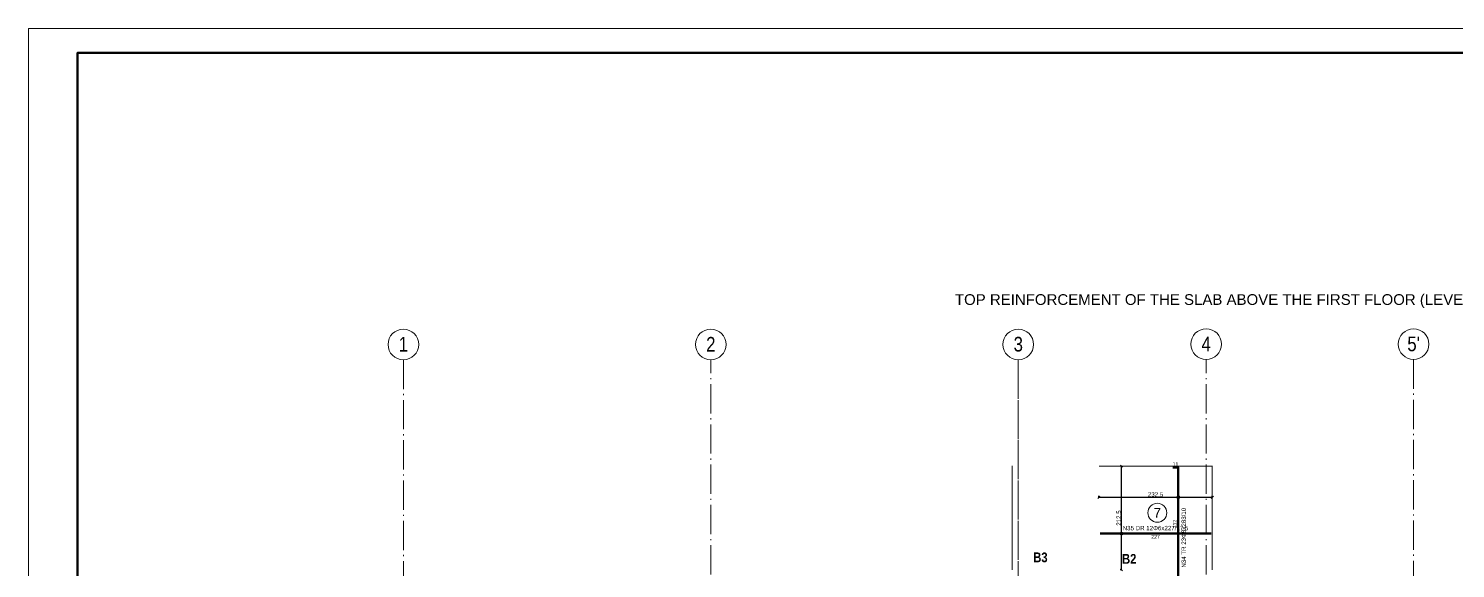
# Model space of a CAD drawing. Header units: millimetres. Extents: x -455 to 11942, y -2742 to 3320.
# Drawn here: x 5997 to 8921, y 2213 to 3320 of the extents above; entities that cross this region are included whole.
import ezdxf
from ezdxf.enums import TextEntityAlignment as Align

# ---------------------------------------------------------------- set-up
doc = ezdxf.new("R2010")
doc.units = ezdxf.units.MM
doc.linetypes.add('DASHDOT', pattern=[82.5, 60, -10, 2.5, -10])
doc.linetypes.add('Solid Line copy-002', pattern=[82.5, 60, -10, 2.5, -10])
for name, color, linetype, lineweight in [('035', 30, 'Continuous', 30), ('Osi', 70, 'DASHDOT', 25), ('R-BARS-TOP', 5, 'Continuous', 50), ('R-DIM', 3, 'Continuous', 18), ('R-TEXT', 7, 'Continuous', 18), ('R-TITLE', 7, 'Continuous', 35), ('SHEET', 7, 'Continuous', 35)]:
    doc.layers.add(name, color=color, linetype=linetype, lineweight=lineweight)
doc.layers.add('text', color=7, linetype='Continuous')
doc.styles.add('GENERATED_STYLE_2', font='ARIALN.TTF')
doc.styles.add('GENERATED_STYLE_3', font='ARIALNB.TTF')
doc.styles.add('RC_TEXT', font='arial.ttf')
doc.dimstyles.new('RC_DIM', dxfattribs={"dimtxt": 9, "dimasz": 4.5, "dimexe": 3, "dimexo": 0, "dimgap": 1.2, "dimtad": 1, "dimdec": 1, "dimdsep": 46, "dimtxsty": 'RC_TEXT', "dimblk": 'OBLIQUE', "dimcen": 2.5, "dimclrd": 3, "dimclre": 3, "dimclrt": 3, "dimazin": 3, "dimtfac": 1, "dimtmove": 2, "dimatfit": 3})

# ---------------------------------------------------------------- blocks, each defined once
blk = doc.blocks.new('FORMWORK_BACKGROUND')
at = {"layer": '035', "color": 8, "lineweight": 13}
for p, q in [((1567.9, 2423.8), (1567.9, 2210.6)), ((1746.4, 2423.1), (1977.9, 2423.1)), ((1977.9, 2423.8), (1977.9, 2210.6))]:
    blk.add_line(p, q, dxfattribs=at)
at = {"layer": 'Osi', "color": 8, "linetype": 'Solid Line copy-002', "lineweight": 13}
for p, q in [((320.4, 2641.2), (320.4, 221.3)), ((950.4, 221.3), (950.4, 2641.2)), ((1580.4, 2641.2), (1580.4, 221.3)), ((1965.4, 221.3), (1965.4, 2641.8)), ((2390.4, 2641.8), (2390.4, 1540.6)), ((1580.4, 2621.2), (1580.4, 1668.6))]:
    blk.add_line(p, q, dxfattribs=at)
at = {"layer": 'Osi', "color": 8, "linetype": 'Continuous', "lineweight": 13}
for centre in [(320.4, 2672.6), (950.4, 2672.6), (1580.4, 2672.6), (1965.4, 2673.3), (2390.4, 2673.3)]:
    blk.add_circle(centre, 31.4, dxfattribs=at)
at = {"layer": 'text', "color": 8, "linetype": 'Continuous', "lineweight": 13}
for s, insert, char_height, attachment_point, style in [('1', (320.4, 2673), 30, 5, 'GENERATED_STYLE_2'), ('2', (950.4, 2673), 30, 5, 'GENERATED_STYLE_2'), ('3', (1580.4, 2673), 30, 5, 'GENERATED_STYLE_2'), ('4', (1965.4, 2673.6), 30, 5, 'GENERATED_STYLE_2'), ("5'", (2390.4, 2673.6), 30, 5, 'GENERATED_STYLE_2'), ('B3', (1625.8, 2246.2), 20, 2, 'GENERATED_STYLE_3'), ('B2', (1807.7, 2243.1), 20, 2, 'GENERATED_STYLE_3')]:
    blk.add_mtext(s, dxfattribs=dict(at, insert=insert, char_height=char_height, attachment_point=attachment_point, style=style))
blk = doc.blocks.new('_Oblique')
at = {"color": 0, "linetype": 'ByBlock', "lineweight": -2}
blk.add_line((-0.5, -0.5), (0.5, 0.5), dxfattribs=at)

msp = doc.modelspace()

# ---------------------------------------------------------------- linework, layer by layer
at = {"layer": 'R-BARS-TOP'}
for points in [[(8342.15, 2420.6), (8353.15, 2420.6), (8353.15, 2188.1), (8313.15, 2188.1)], [(8192.9, 2284.97), (8420.4, 2284.97)]]:
    msp.add_lwpolyline(points, dxfattribs=at)
at = {"layer": 'R-DIM'}
for centre in [(8353.15, 2359.35), (8236.9, 2284.97)]:
    msp.add_circle(centre, 3, dxfattribs=at)
at = {"layer": 'R-TEXT'}
msp.add_circle((8310.31, 2327.69), 19.4, dxfattribs=at)
at = {"layer": 'SHEET', "color": 7, "lineweight": 13}
msp.add_lwpolyline([(5997.35, -884.77), (11942.35, -884.77), (11942.35, 3320.23), (5997.35, 3320.23)], close=True, dxfattribs=at)
at = {"layer": 'SHEET', "color": 7, "lineweight": 50}
msp.add_lwpolyline([(6097.35, -834.77), (11892.35, -834.77), (11892.35, 3270.23), (6097.35, 3270.23)], close=True, dxfattribs=at)

# ---------------------------------------------------------------- block references
msp.add_blockref('FORMWORK_BACKGROUND', (6445, 0))

# ---------------------------------------------------------------- texts
at = {"layer": 'R-TEXT', "style": 'RC_TEXT'}
for s, height, p in [('11', 7.5, (8347.65, 2427.35)), ('7', 20, (8310.31, 2327.69)), ('N35 DR 12Φ6x227/17.5', 9, (8306.65, 2296.22)), ('227', 7.5, (8306.65, 2278.22))]:
    msp.add_text(s, height=height, dxfattribs=at).set_placement(p, align=Align.MIDDLE_CENTER)
for s, height, p in [('232', 7.5, (8346.4, 2304.35)), ('N34 TR 23Φ8x283/10', 9, (8364.4, 2276.45))]:
    msp.add_text(s, height=height, rotation=90, dxfattribs=at).set_placement(p, align=Align.MIDDLE_CENTER)
at = {"layer": 'R-TITLE', "style": 'RC_TEXT'}
msp.add_text('TOP REINFORCEMENT OF THE SLAB ABOVE THE FIRST FLOOR (LEVEL +2.90)   M 1:50', height=22, dxfattribs=at).set_placement((8532.9, 2764.67), align=Align.MIDDLE_CENTER)

# ---------------------------------------------------------------- dimensions: what is measured, and where the dimension line sits
at = {"layer": 'R-DIM'}
msp.add_linear_dim(base=(8236.9, 2210.6), p1=(8236.9, 2210.6), p2=(8236.9, 2423.1), angle=90, dimstyle='RC_DIM', dxfattribs=at).render()
msp.add_linear_dim(base=(8190.4, 2359.35), p1=(8190.4, 2359.35), p2=(8422.9, 2359.35), dimstyle='RC_DIM', dxfattribs=at).render()

doc.saveas('drawing.dxf')
